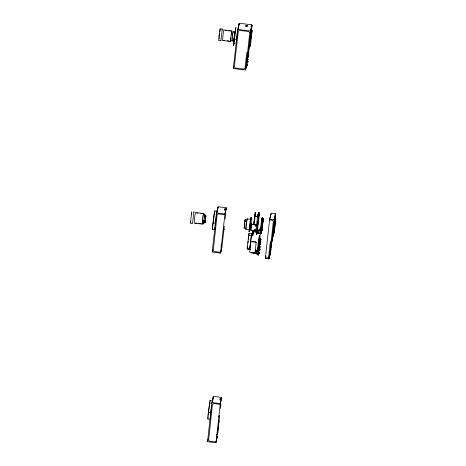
<?xml version="1.0" encoding="UTF-8"?>
<svg xmlns="http://www.w3.org/2000/svg" width="466" height="466" viewBox="0 0 466 466"><rect width="100%" height="100%" fill="white"/><g stroke="black" fill="none" stroke-linecap="round" stroke-linejoin="round"><path stroke-width="0.7" d="M193.932 212.426L193.914 211.75L192.505 223.569L190.349 223.313L191.794 211.634M202.256 223.255L202.232 224.117L194.171 223.144L194.939 215.391L195.429 212.56L203.496 213.539L203.514 214.139M204.725 215.624L204.714 215.187L204.481 216.41M205.023 221.927L205.028 222.288L205.139 221.804M205.791 216.34L205.786 215.979L205.675 216.469M212.688 226.942L212.712 227.816M208.04 416.557L208.063 417.437M214.57 213.317L214.546 212.438L212.77 225.783M222.294 29.783L222.27 29.108L220.121 28.845L219.189 34.991L218.711 40.664L220.942 40.664M219.107 416.255L219.067 416.61L219.195 415.812L219.049 416.785L219.113 416.231M230.612 40.606L230.623 41.177M231.87 31.496L231.852 30.89L223.785 29.917L223.127 34.041L222.527 40.501L230.588 41.474L230.693 40.956M220.925 399.787L220.948 399.525M233.227 31.927L233.216 31.356L233.012 32.399M233.827 40.699L233.903 41.025M235.045 31.88L235.027 31.274L234.794 32.614M246.077 66.883L246.118 66.539M246.199 66.953L246.258 66.481L246.217 66.883M246.735 62.164L246.677 62.613L246.735 62.141M247.498 61.291L247.388 62.194M247.865 56.334L247.982 55.314L247.959 55.681M250.661 34.408L250.702 34.035L250.673 34.35M251.256 31.146L251.343 31.373M245.914 228.235L245.996 228.556M247.131 219.41L247.114 218.81L250.696 219.241L249.432 229.82L245.856 229.389L245.966 227.53M256.993 232.977L257.028 232.592M257.069 230.472L257.011 231.229M258.432 215.799L258.345 216.574L259.014 212.91L259.457 213.026L256.836 234.148L256.422 233.687L258.915 212.915L258.49 212.863L257.879 217.302M256.836 234.148L258.805 216.113L258.403 215.77C259.515 217.843 258.164 213.824 259.457 213.026M258.158 254.471L258.205 254.162M258.589 239.786C258.566 242.308 259.911 237.666 259.993 235.615L259.527 235.563L258.578 239.751L257.36 250.795M260.104 233.198L260.162 232.691L260.115 233.023M260.203 242.763L260.325 241.72L260.244 242.262M261.362 221.769L261.42 221.35L262.923 221.769M261.409 221.414L261.35 221.898M261.432 232.994L261.391 233.221M262.055 218.636L262.014 218.863M263.348 218.682L263.325 218.892M270.169 251.11L270.123 251.471L270.169 251.092M261.834 222.486L262.684 217.785L262.177 217.721L261.42 221.053L259.993 233.996L260.5 234.06L261.001 232.132M202.215 223.517L202.308 222.498M204.819 215.321L204.859 213.999L204.364 217.226M230.664 39.855L230.588 41.474M232.004 40.775L232.185 38.847M232.097 39.785L232.021 41.346L232.196 40.577M233.88 40L233.769 41.853L233.949 41.043M209.84 404.092L209.921 402.933M247.458 59.928L247.574 59.025L247.551 59.386M250.603 42.656L250.562 43.006L250.603 42.715M245.11 221.21L245.139 220.249L244.912 221.42M250.19 221.851L250.259 221.274M259.696 244.877L259.818 243.974L259.772 244.475M260.069 242.984L259.946 243.887L260.011 243.479M260.477 239.256L260.36 240.159L260.424 239.751M262.02 218.839L262.078 218.414L262.014 218.962M191.602 214.244L191.712 213.055M219.964 31.595L220.121 28.845M202.273 222.719L202.401 221.496M203.91 221.03L203.665 223.989L203.974 222.387M203.968 220.68L203.858 222.631M204.982 221.933L205.191 220.074M205.116 220.82L204.953 222.94L205.226 221.274M205.698 217.447L205.861 215.327L205.588 216.993M205.832 216.335L205.617 218.199M230.635 40.07L230.886 37.664M233.81 40.455L234.083 37.956M208.127 415.398L209.945 402.24M220.948 399.478L220.896 400.026L221.053 398.972L220.936 399.572M245.139 221.385L245.262 219.212L244.685 223.08M245.897 227.985L246.054 226.593M258.95 242.955L258.939 243.077M259.475 249.56L259.579 248.762L259.556 249.129M259.649 246.794L259.539 247.597L259.603 247.19M274.777 223.08L274.765 223.179M275.435 220.197L275.423 220.296M202.372 221.653L202.529 220.313M203.799 221.665L204.003 220.127M230.734 39.01L231.188 35.014M232.155 39.022L232.301 37.74M233.909 39.394L234.223 36.75M250.696 34.164L250.586 34.117M244.458 224.962L244.271 227.513L244.4 226.954M245.996 226.925L246.17 225.486M257.436 230.996L257.506 230.478L257.436 230.996L257.046 230.938M256.789 254.121L256.818 254.011M259.346 239.349L259.329 239.262M258.449 248.995L258.473 248.628L258.432 249.129M261.368 221.676L261.403 221.367M262.667 221.781L262.772 221.793M263.441 218.804L263.43 218.904M269.68 255.566L269.668 255.665M259.341 248.098L259.381 247.702M265.777 256.149L265.416 257.75L267.606 257.966L268.632 257.057L270.338 241.633L271.189 240.986L273.146 223.214C274.311 220.814 271.608 219.579 269.569 220.098L270.973 213.923L270.839 215.117M220.861 246.497L222.002 246.63L220.622 253.079L212.578 252.112L212.234 251.698L216.469 213.311L217.872 207.137L218.298 206.817L226.342 207.789L226.074 209.945L224.321 209.729M217.634 209.286L217.872 207.137M247.131 62.549L245.675 69.667L245.25 69.987L233.722 68.595L233.379 68.182L237.619 29.795L239.017 23.62L239.442 23.3L251.745 24.785L252.089 25.199L251.535 30.22M238.703 26.486L239.017 23.62M224.81 209.519L224.892 208.78L226.08 208.925L226.342 207.789M220.622 253.079L224.938 213.958L225.783 210.242L224.589 210.096L224.892 208.78M246.036 25.263L245.955 26.003L247.149 26.143L247.23 25.409L246.036 25.263L245.739 26.579L246.928 26.725L247.23 25.409M225.783 210.242L224.857 214.692L218.315 213.906L217.08 214.832L213.253 250.749L214.156 251.553L220.703 252.345L222.002 246.63M226.08 208.925L225.998 209.659L226.26 208.523M221.018 245.11L222.125 245.244L224.006 228.946L223.738 230.874M223.954 229.179L224.274 226.243M246.735 26.213L246.829 25.385L246.584 26.469L246.159 26.422L246.403 25.333L246.316 26.16L246.735 26.213L246.928 25.374M245.675 69.667L247.463 53.538L248.314 52.897L249.793 45.994M246.59 63.219L246.7 61.5L245.984 67.564L246.345 65.881M246.112 67.582L246.7 61.5M247.248 59.176L247.364 58.116L246.986 60.889L247.131 60.231M247.796 55.396L248.034 53.287L247.394 57.178L247.778 54.411M247.283 61.145L248.366 51.505M247.545 59.561L247.673 58.401L247.545 58.943M247.953 55.856L248.081 54.691L247.959 55.233M248.314 52.897L250.685 31.373L252.089 25.199M248.017 55.856L248.337 53.567L248.215 54.108M249.089 46.99L250.51 34.146L251.471 29.9L252.118 30.471L250.778 42.581L249.869 46.594L249.118 46.874M250.423 38.905L250.661 36.779M246.392 65.38L246.328 65.683L247.504 65.823L247.667 64.669L246.421 64.826L247.667 64.669M251.168 32.521L251.471 29.9M216.212 436.112L217.354 436.252L215.974 442.7L207.929 441.727L207.586 441.314L211.826 402.927L213.224 396.758L213.649 396.438L221.694 397.405L221.484 399.333M212.991 398.908L213.224 396.758M221.694 397.405L221.437 398.547L220.243 398.401L220.162 399.135L221.356 399.28L221.612 398.139M215.974 442.7L220.29 403.579L221.14 399.857L219.946 399.717L220.243 398.401M221.14 399.857L220.214 404.313L213.667 403.521L212.438 404.453L208.605 440.37L209.514 441.174L216.055 441.966L217.354 436.252M216.37 434.731L217.482 434.865L219.632 415.864M221.356 399.28L221.437 398.547M247.126 248.232L249.036 233.274L251.652 233.588L249.741 248.553L247.126 248.232L247.632 246.013M250.137 229.051L249.52 231.783L249.065 231.73L250.277 220.75L251.058 217.331L251.506 217.389L250.9 222.876M247.941 243.182L248.18 241.062M248.331 239.646L248.646 236.815M248.803 235.4L249.036 233.274M250.83 219.393L251.058 217.331M250.393 249.555L247.638 249.223L247.796 247.825M249.52 231.783L250.731 220.802L251.506 217.389M250.586 229.4L249.793 229.301L250.586 229.4L251.273 223.272L250.458 223.284L251.273 223.272M251.355 223.01L251.25 223.459L250.458 223.36L250.562 222.917L251.355 223.01L250.626 229.109M251.028 230.524L255.869 230.967L251.028 230.524L251.727 224.344L256.533 224.927L251.727 224.344M249.741 248.553L251.652 233.588M251.442 252.537L251.395 252.98L256.603 253.609L256.65 253.166L249.764 252.333L250.976 241.499L256.195 242.128L254.984 252.962L251.104 252.345M253.62 230.979L252.77 235.796L252.31 235.738L252.927 230.146M253.545 224.548L255.164 212.741L255.624 212.799L255.24 216.294M253.079 231.625L253.236 230.227M254.005 223.231L254.238 221.134M254.471 219.037L254.698 216.94M254.931 214.838L255.164 212.741M252.77 235.796L253.388 230.198M253.999 224.845L255.624 212.799M257.465 216.859L254.919 216.55L255.019 216.108L257.57 216.416L255.787 232.068L255.886 231.625M257.494 217.109L257.867 214.482L257.64 216.474M258.053 216.847L258.49 212.863M258.915 212.915L258.152 214.779L258.578 214.832M255.718 250.492L255.665 250.935L255.805 249.712L255.519 251.349L255.718 250.492L258.665 250.807L258.781 250.289L257.407 250.12L257.29 250.638L256.952 253.708L258.339 253.819M256.253 252.968L257.075 252.933L256.253 252.968L256.527 250.667L257.314 250.76L256.527 250.667M260.686 233.239L260.622 233.792L258.467 233.536L259.154 229.051L260.809 229.249M259.003 230.46L259.154 229.051M257.168 251.116L257.215 250.673M257.902 250.16L259.044 239.809M258.333 248.087L259.44 248.221L259.76 245.931L258.455 245.745L258.84 242.972L259.609 243.066L259.224 245.838L259.609 243.066M259.148 239.011L259.3 237.631M258.933 243.252L259.096 241.848L259.865 241.941L259.713 242.6L258.945 242.506L259.096 241.848M259.51 238.12L259.125 240.887L259.894 240.98L260.278 238.213L259.51 238.12L259.346 238.901L260.453 239.035L260.581 238.493L259.469 238.359M259.137 249.968L258.991 250.626L258.222 250.533L258.455 248.425M259.812 242.879L260.121 240.817L259.352 240.724L258.997 243.252L259.125 242.71M258.473 249.421L258.851 245.966M259.154 243.211L259.317 240.963L259.195 241.505L260.302 241.638L260.424 241.097L260.232 242.844M259.614 239.07L259.993 235.615M260.68 229.802L259.993 233.996M258.915 249.048L258.071 255.094L258.304 253.393L258.327 253.871M258.677 250.749L258.787 249.036M261.065 227.792L261.222 226.354M261.939 219.882L262.177 217.721M258.199 255.112L258.822 249.456M259.073 248.419L259.457 245.646L259.323 246.764M258.991 250.626L259.37 247.86M258.49 245.506L259.597 245.64L259.911 243.351L258.805 243.217M262.288 221.391L262.684 217.785L262.23 221.175M259.44 248.221L259.76 245.931M260.045 242.763L258.939 242.629L259.061 242.087L260.168 242.221L259.853 244.51L260.302 241.638M259.154 240.648L260.261 240.782L260.453 239.035M260.581 238.493L260.261 240.782M258.38 249.753L258.257 250.294L259.364 250.428L259.679 248.139L259.556 248.681L258.449 248.547L258.572 248.005M260.669 232.499L261.443 232.592L263.296 219.358L262.521 219.265L261.764 222.597L262.539 222.69M261.956 229.237L263.051 219.329L261.205 232.563L261.956 229.237L261.426 229.173M259.754 252.199L259.661 253.055L258.414 253.213L259.591 253.353L259.754 252.199L258.578 252.054L258.508 252.356L259.69 252.496M263.296 219.358L261.443 232.592M271.783 241.638L270.542 252.869L269.243 258.583L268.818 258.904L265.335 258.484L269.651 219.364L271.055 213.189L275.307 213.702L275.656 214.115L274.946 220.569M269.243 258.583L271.026 242.46L271.876 241.813L273.519 233.478M271.888 240.468L272.039 239.07M271.876 241.813L274.253 220.29L275.656 214.115M274.072 223.063L272.657 235.907L273.431 235.511L274.346 231.497L275.68 219.387L275.039 218.816L274.072 223.063L274.771 223.4L273.431 235.511L272.721 235.429M272.802 234.713L273.035 232.575M273.274 230.443L273.507 228.305M273.798 226.004L273.979 224.03M273.973 228.037L273.67 230.781L274.381 230.862L275.517 220.593L274.806 220.505M274.2 225.981L274.427 223.93M274.579 222.865L274.969 219.3L275.68 219.387L274.771 223.4L274.06 223.313M274.643 222.387L275.039 218.816M202.506 220.401L202.675 219.026M203.922 220.482L204.23 217.896M205.151 220.267L205.285 219.259M205.523 219.008L205.663 218.001M232.278 37.833L232.586 35.253M247.964 59.619C247.83 61.128 248.139 58.075 248.005 59.578M244.568 224.024L244.149 228.55L244.434 227.053M246.13 225.666L246.31 224.28M249.263 230.221C249.164 231.317 249.397 229.051 249.293 230.192M256.964 233.006L256.935 233.373L257.022 232.61M259.137 242.128C258.997 243.636 259.317 240.578 259.178 242.087M260.209 244.568C260.069 246.077 260.383 243.025 260.249 244.528M260.465 243.444C260.325 244.953 260.64 241.895 260.5 243.403M259.976 249.362C259.83 250.865 260.15 247.813 260.011 249.322M202.663 219.037L202.832 217.663M205.261 219.288L205.384 218.298M205.43 219.975L205.553 218.985M234.2 36.779L234.369 35.399M247.644 56.98C247.877 55.39 247.458 58.518 247.685 56.939M244.528 224.07L244.679 222.853M244.726 224.682L244.842 223.738M244.732 224.909L244.883 223.697M246.287 224.309L246.456 222.929M250.667 221.624C250.842 220.412 250.527 222.777 250.696 221.589M260.127 233.076L261.665 233.192M258.671 249.945L258.671 249.893M260.284 242.221L260.238 242.594M260.721 242.32C260.954 240.706 260.523 243.887 260.756 242.279M258.805 216.113L258.846 215.822M202.838 217.727L203.007 216.364M204.236 218.158L204.393 216.673M205.39 218.438L205.506 217.36M205.302 220.907L205.424 219.83M231.194 35.084L231.363 33.721M232.592 35.323L232.75 34.024M234.369 35.538L234.538 34.105M246.462 223.068L246.788 220.505M250.242 221.362L250.225 221.74M260.774 232.027L260.5 234.06L261.927 221.117L261.42 221.053M219.072 38.771L219.253 37.507M203.001 216.504L203.17 215.234M204.044 221.583L204.178 220.465M231.357 33.855L231.526 32.591M205.489 217.669L205.628 216.55M205.186 221.717L205.32 220.604M232.744 34.175L232.907 32.958M234.52 34.391L234.701 32.975M246.613 221.921L247.114 218.81M256.999 231.095L257.063 230.443M258.525 246.584C258.467 248.786 258.147 245.238 259.341 246.706M190.559 222.404L190.716 221.414M231.509 32.789L231.666 31.705M203.153 215.438L203.31 214.348M232.884 33.179L233.041 32.125M203.992 221.665L204.079 221.134M234.666 33.395L234.847 32.09M248.302 52.46L248.39 51.609M231.643 31.956L231.852 30.89M230.664 41.241L230.775 40.658M234.124 43.117L233.856 44.299L235.738 29.102M203.287 214.599L203.496 213.539M202.308 223.884L202.419 223.301M246.881 220.144L247.067 219.538M246.042 228.573L245.856 229.389M219.014 36.511L219.282 35.34M219.416 34.758L219.678 33.587M237.619 29.795L238.044 29.469L239.442 23.3M233.379 68.182L233.67 66.912M250.685 31.373L250.341 30.96L251.745 24.785M250.469 34.513L251.407 30.383L252.118 30.471L251.203 34.484L249.869 46.594L249.159 46.507L249.916 46.367M250.603 34.49L251.203 31.828M251.949 31.671L251.168 35.119L250.032 45.388L250.813 41.946L249.828 41.829M249.811 43.064L250.114 41.736M247.807 53.45L247.953 52.792M248.174 53.252L248.296 52.705M247.825 55.821L247.51 58.104L247.632 57.563M246.462 63.201L246.683 62.811M246.829 61.518L246.607 61.908M246.578 63.271L246.695 62.759M246.543 63.714L246.613 63.417M245.25 69.987L245.541 68.718M247.155 61.442L247.283 60.324L246.904 63.096L247.05 62.438M247.353 60.685L247.481 60.143M245.984 67.564L246.199 67.174M246.24 66.341L246.357 65.823M247.399 62.351L247.277 62.898L247.592 60.609L246.485 60.475M247.504 65.823L247.574 65.525M216.469 213.311L216.894 212.985L218.298 206.817M212.234 251.698L212.665 249.793M226.074 209.945L224.367 209.502M225.556 214.657L225.125 218.787M222.125 245.244L221.07 244.883M249.065 231.73L249.531 229.68M211.826 402.927L212.251 402.607L213.649 396.438M247.638 249.223L250.428 249.421M250.976 241.499L256.195 242.128M252.31 235.738L252.927 233.023M253.341 231.322L253.236 231.759L256.597 232.167L256.696 231.724M207.586 441.314L208.022 439.409M258.467 233.536L258.846 231.87M220.907 404.272L220.482 408.402M258.455 245.745L258.607 245.087M219.043 420.722L217.482 434.865M256.952 253.708L257.069 253.189M258.222 250.533L258.374 249.875M259.911 243.351L259.789 243.893L258.682 243.759M259.597 245.64L259.719 245.093M258.554 250.737L258.642 250.329M258.63 251.25L258.7 250.947M258.211 253.801L258.304 253.393M258.071 255.094L258.292 254.704M259.364 250.428L259.486 249.887M259.591 253.353L259.661 253.055M274.253 220.29L273.909 219.876L275.307 213.702M265.335 258.484L265.911 255.945M274.334 222.573L274.649 221.193M275.517 220.593L274.73 224.035L274.025 223.948M273.204 232.843L272.89 234.223L273.6 234.311L274.381 230.862M272.872 234.759L273.332 232.75M271.375 242.367L271.521 241.708M271.195 243.992L271.34 243.334L270.956 246.106L271.107 245.448M273.204 235.598L271.958 241.079L271.189 240.986M270.781 247.691L270.932 247.032L270.548 249.805L270.699 249.147M268.818 258.904L269.249 256.999M269.54 255.729L269.826 254.459M270.699 251.436L269.4 257.15L268.632 257.057M255.141 225.672L255.671 225.27L256.096 225.672M256.131 225.655L255.566 226.191L255.17 225.66M222.27 29.108L220.861 40.926M202.232 224.117L202.337 223.598M254.669 230.07C256.003 229.004 255.339 231.614 254.669 230.047M246.549 64.273L246.974 63.953M270.117 253.189L270.542 252.869M238.044 29.469L250.341 30.96M225.095 30.377L226.441 30.54M228.457 30.779L230.472 31.024M250.492 34.397L251.203 34.484L250.51 34.146M250.411 35.131L251.122 35.218M234.153 39.354L236.582 39.651M223.231 40.286L224.577 40.449M227.262 40.769L229.284 41.014M259.445 213.166L259.014 212.91M258.246 213.952L258.671 214.005M258.473 215.28L258.915 215.333M258.444 215.502L258.88 215.554M254.547 215.455L255.007 215.513M214.727 210.9L217.162 211.191A9.303 0.303 -83.1 0 1 217.214 211.413M216.894 212.985L224.938 213.958M269.651 219.364L273.909 219.876M262.043 218.694L263.581 218.88M196.739 213.02L198.085 213.183M200.77 213.51L202.116 213.673M261.676 221.333L262.707 221.455M250.277 220.75L250.731 220.802M213.003 222.87L215.438 223.162M195.545 223.01L196.891 223.173M198.906 223.418L200.922 223.663M258.776 230.711L260.43 230.909M257.378 231.771L256.941 231.719L256.399 234.025M256.422 233.687L256.859 233.74M256.405 233.891L256.842 233.944M212.525 229.354L214.96 229.651A9.303 0.303 -83.1 0 1 215.03 227.204M248.529 235.493L251.145 235.813M259.358 238.778L260.127 238.866M270.257 242.367L271.026 242.46M259.201 241.382L259.97 241.475M258.688 243.631L259.457 243.724M258.537 246.211L259.306 246.304M259.638 246.473L258.525 246.339L258.688 245.553L258.304 248.326L259.224 248.512M256.976 254.244L257.442 254.302M210.084 400.521L212.513 400.812M212.251 402.607L220.29 403.579M208.36 412.492L210.789 412.783M207.883 418.975L210.312 419.266A9.303 0.303 -83.1 0 1 210.387 416.825M255.211 225.777C256.714 226.872 255.642 223.872 255.141 225.794M233.804 45.429A9.303 0.303 -83.1 0 1 234.573 35.771A9.303 0.303 -83.1 0 1 235.901 28.438M234.159 43.443A9.303 0.303 -83.1 0 1 233.996 44.421M236.18 43.688A9.303 0.303 -83.1 0 1 237.456 32.608M237.549 31.915A9.303 0.303 -83.1 0 1 237.905 29.556M238.178 28.088A9.303 0.303 -83.1 0 1 238.307 27.675M210.44 416.255A9.303 0.303 -83.1 0 1 211.36 408.006M211.436 407.424A9.303 0.303 -83.1 0 1 211.663 405.746M212.03 403.207A9.303 0.303 -83.1 0 1 212.193 402.234M212.385 401.22A9.303 0.303 -83.1 0 1 212.566 401.034M208.011 418.567A9.303 0.303 -83.1 0 1 208.78 408.903A9.303 0.303 -83.1 0 1 210.114 401.57M215.205 225.352A9.303 0.303 -83.1 0 1 216.008 218.385M216.078 217.803A9.303 0.303 -83.1 0 1 216.498 214.768M216.678 213.591A9.303 0.303 -83.1 0 1 216.836 212.613M212.653 228.946A9.303 0.303 -83.1 0 1 213.422 219.288A9.303 0.303 -83.1 0 1 214.756 211.954M246.555 62.531L246.607 62.129L246.549 62.578M247.842 62.269L247.97 61.291L247.842 62.269M248.116 55.174L248.244 54.202L248.122 55.209M248.075 57.481L248.203 56.497L248.075 57.481M248.331 56.357L248.46 55.372L248.331 56.357M248.588 55.227L248.71 54.248L248.588 55.227M248.745 52.623L248.873 51.656L248.751 52.658M249.677 230.623L249.776 229.855L249.677 230.623M250.795 219.212L250.894 218.449L250.795 219.212M251.244 219.27L251.343 218.502L251.25 219.206M256.492 233.291L256.591 232.54L256.492 233.291M257.028 253.883L257.104 253.288L257.028 253.883M257.261 249.898L257.308 249.537L257.261 249.869M259.259 214.465L259.358 213.713L259.265 214.407M258.286 254.465L258.345 254.011L258.286 254.465M258.764 250.125L258.828 249.671L258.77 250.091M260.011 247.592L260.133 246.607L260.011 247.592M260.593 233.35L260.669 232.755L260.593 233.35M260.832 240.153L260.954 239.175L260.832 240.153M261.484 233.344L261.537 232.988L261.484 233.344M261.857 221.921L261.933 221.327L261.857 221.921M262.509 219.037L262.585 218.443L262.515 218.991M262.649 230.519L262.696 230.163L262.655 230.489M273.484 234.736L273.53 234.375L273.484 234.736M249.753 32.707L247.621 52.07L246.776 52.71L244.994 68.327L243.835 69.073L235.109 67.966L234.305 66.842L238.301 31.129L239.46 30.389L248.757 31.513L249.753 32.707M247.37 56.194L247.137 58.308L247.522 55.536L247.37 56.194M270.938 245.11L270.705 247.225L271.084 244.452L270.938 245.11M270.699 249.898L270.466 252.013L270.851 249.246L270.699 249.898M271.451 242.862L271.218 244.97L271.596 242.204L271.451 242.862M257.506 216.97L257.407 217.406L258.216 217.505L258.315 217.063L257.506 216.97M254.698 229.93C254.82 232.056 256.446 228.864 254.698 229.93"/></g></svg>
